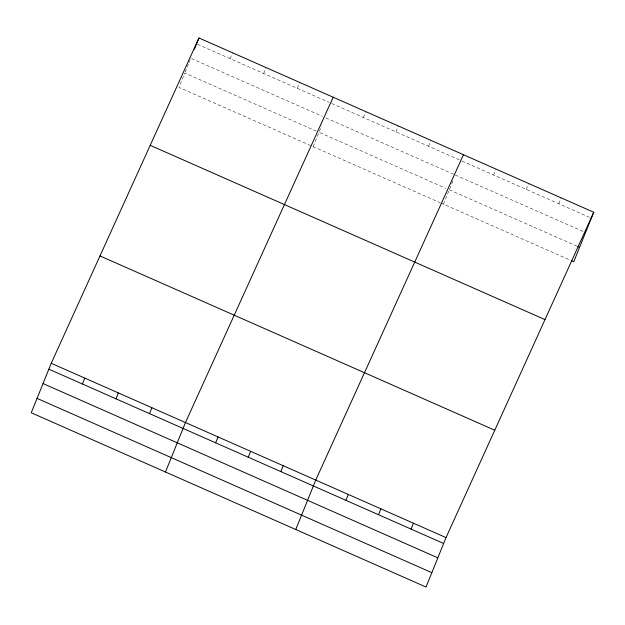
<?xml version="1.0" encoding="UTF-8"?>
<svg xmlns="http://www.w3.org/2000/svg" width="625" height="625" viewBox="0 0 625 625"><rect width="100%" height="100%" fill="white"/><g stroke="black" fill="none" stroke-linecap="round" stroke-linejoin="round"><path stroke-width="0.47" stroke-dasharray="3.12 2.34" d="M185.141 72.172L188.656 63.453M189.008 62.586L190.773 58.227L322.352 116.32M230.141 58.664L232.516 52.773M263.695 73.484L266.078 67.586M297.25 88.297L299.633 82.406M313.203 146.68L319.016 132.297L445.773 188.266M319.367 131.43L321.477 126.203M363.375 117.492L365.758 111.594M395.945 131.867L398.328 125.977M428.516 146.25L430.898 140.359M443.484 204.195L453.523 179.359M493.656 175.008L496.039 169.117M526.227 189.383L528.609 183.492M558.797 203.766L561.18 197.875M197.461 44.242L329.039 102.328M331.688 103.5L459.328 159.852M461.969 161.016L589.609 217.367M325.883 117.875L453.516 174.227M455.281 175.008L583.797 231.742M316.367 131.133L184.789 73.039L178.977 87.414L439.969 202.641M449.297 189.82L576.938 246.164M440.844 203.031L570.25 260.156"/><path stroke-width="0.94" d="M51.234 363.289L31.25 412.75L426.039 587.039L446.023 537.586L593.75 212.25L198.961 37.961L51.234 363.289L446.023 537.586M194.398 49.242L198.961 37.961M82.406 384L84.789 378.102M115.969 398.812L118.344 392.922M149.523 413.625L151.906 407.734M165.477 472.008L185.461 422.547L333.188 97.219M215.648 442.82L218.031 436.93M248.219 457.203L250.602 451.305M280.789 471.578L283.172 465.688M295.758 529.523L315.742 480.062L463.469 154.734M345.93 500.336L348.312 494.445M378.5 514.719L380.883 508.82M411.07 529.094L413.453 523.203M593.75 212.25L573.766 261.711L571.125 260.547M577.812 246.555L579.578 247.336M150.211 145.32L545 319.609M99.984 255.93L494.773 430.227M48.852 369.18L443.641 543.477M43.047 383.562L437.836 557.852M37.062 398.375L431.852 572.664"/></g></svg>
